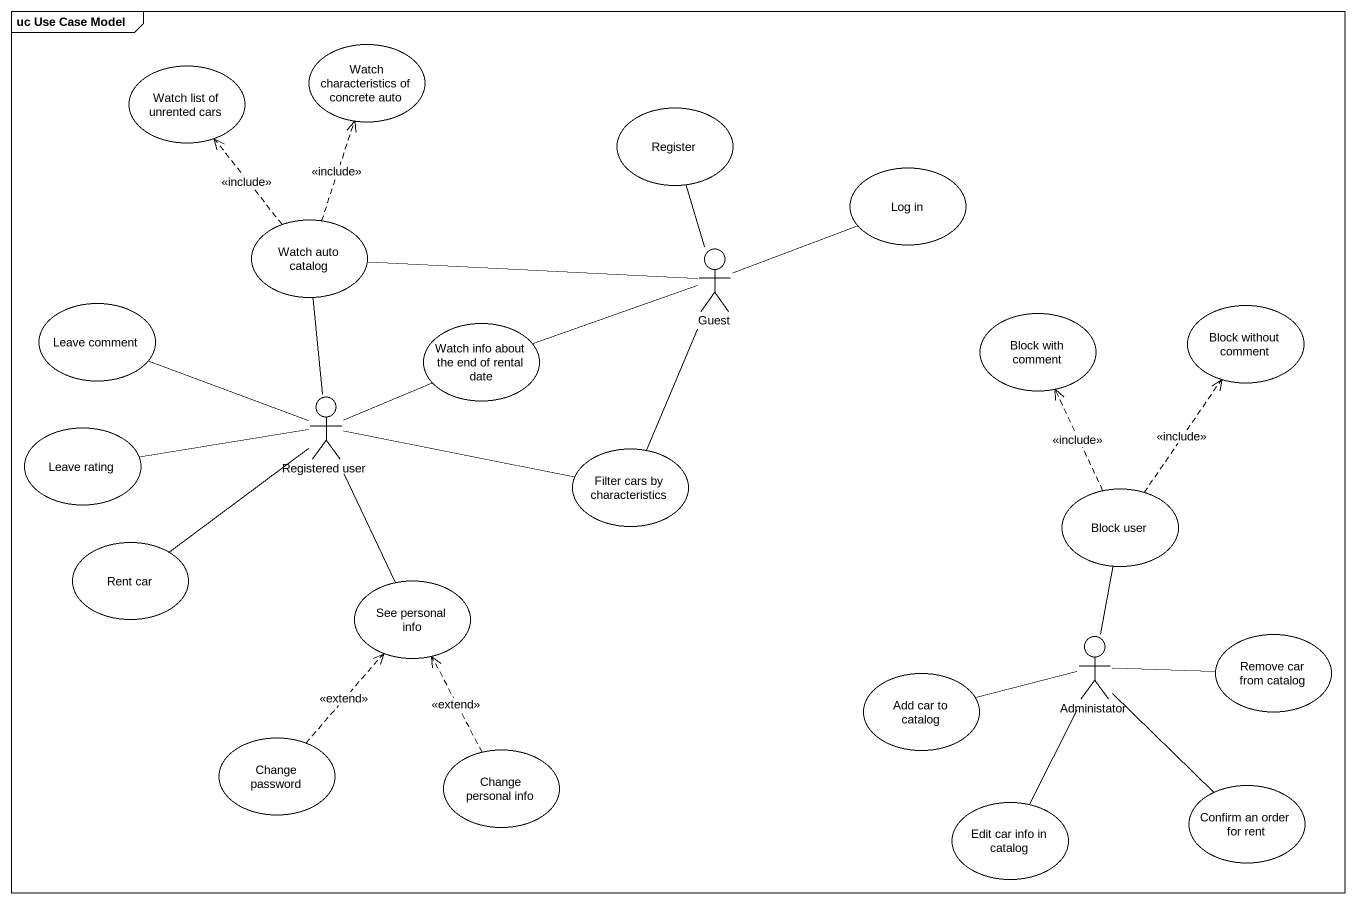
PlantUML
@startuml
mainframe uc Use Case Model
usecase "Watch list of unrented cars" as Watch_list_of_unrented_cars
usecase "Watch characteristics of concrete auto" as Watch_characteristics_of
usecase Register
usecase "Log in" as Log_in
usecase "Watch auto catalog" as Watch_auto_catalog
actor Guest
usecase "Leave comment" as Leave_comment
usecase "Watch info about the end of rental date" as Watch_info_about_the_end_of
usecase "Block with comment" as Block_with_comment
usecase "Block without comment" as Block_without_comment
usecase "Leave rating" as Leave_rating
actor "Registered user" as Registered_user
usecase "Filter cars by characteristics" as Filter_cars_by
usecase "Block user" as Block_user
usecase "Rent car" as Rent_car
usecase "See personal info" as See_personal_info
actor Administator
usecase "Remove car from catalog" as Remove_car_from_catalog
usecase "Add car to catalog" as Add_car_to_catalog
usecase "Change password" as Change_password
usecase "Change personal info" as Change_personal_info
usecase "Confirm an order for rent" as Confirm_an_order_for_rent
usecase "Edit car info in catalog" as Edit_car_info_in_catalog
Watch_auto_catalog .up.> Watch_list_of_unrented_cars : <<include>>
Watch_auto_catalog .up.> Watch_characteristics_of : <<include>>
Watch_auto_catalog -right- Guest
Guest -up- Register
Guest -right- Log_in
Guest -left- Watch_info_about_the_end_of
Guest -- Filter_cars_by
Registered_user -up- Watch_auto_catalog
Registered_user -left- Leave_comment
Registered_user -right- Watch_info_about_the_end_of
Registered_user -left- Leave_rating
Registered_user -right- Filter_cars_by
Registered_user -- Rent_car
Registered_user -- See_personal_info
Block_user .up.> Block_with_comment : <<include>>
Block_user .up.> Block_without_comment : <<include>>
Administator -up- Block_user
Administator -right- Remove_car_from_catalog
Administator -left- Add_car_to_catalog
Administator -- Confirm_an_order_for_rent
Administator -- Edit_car_info_in_catalog
Change_password .up.> See_personal_info : <<extend>>
Change_personal_info .up.> See_personal_info : <<extend>>
@enduml
